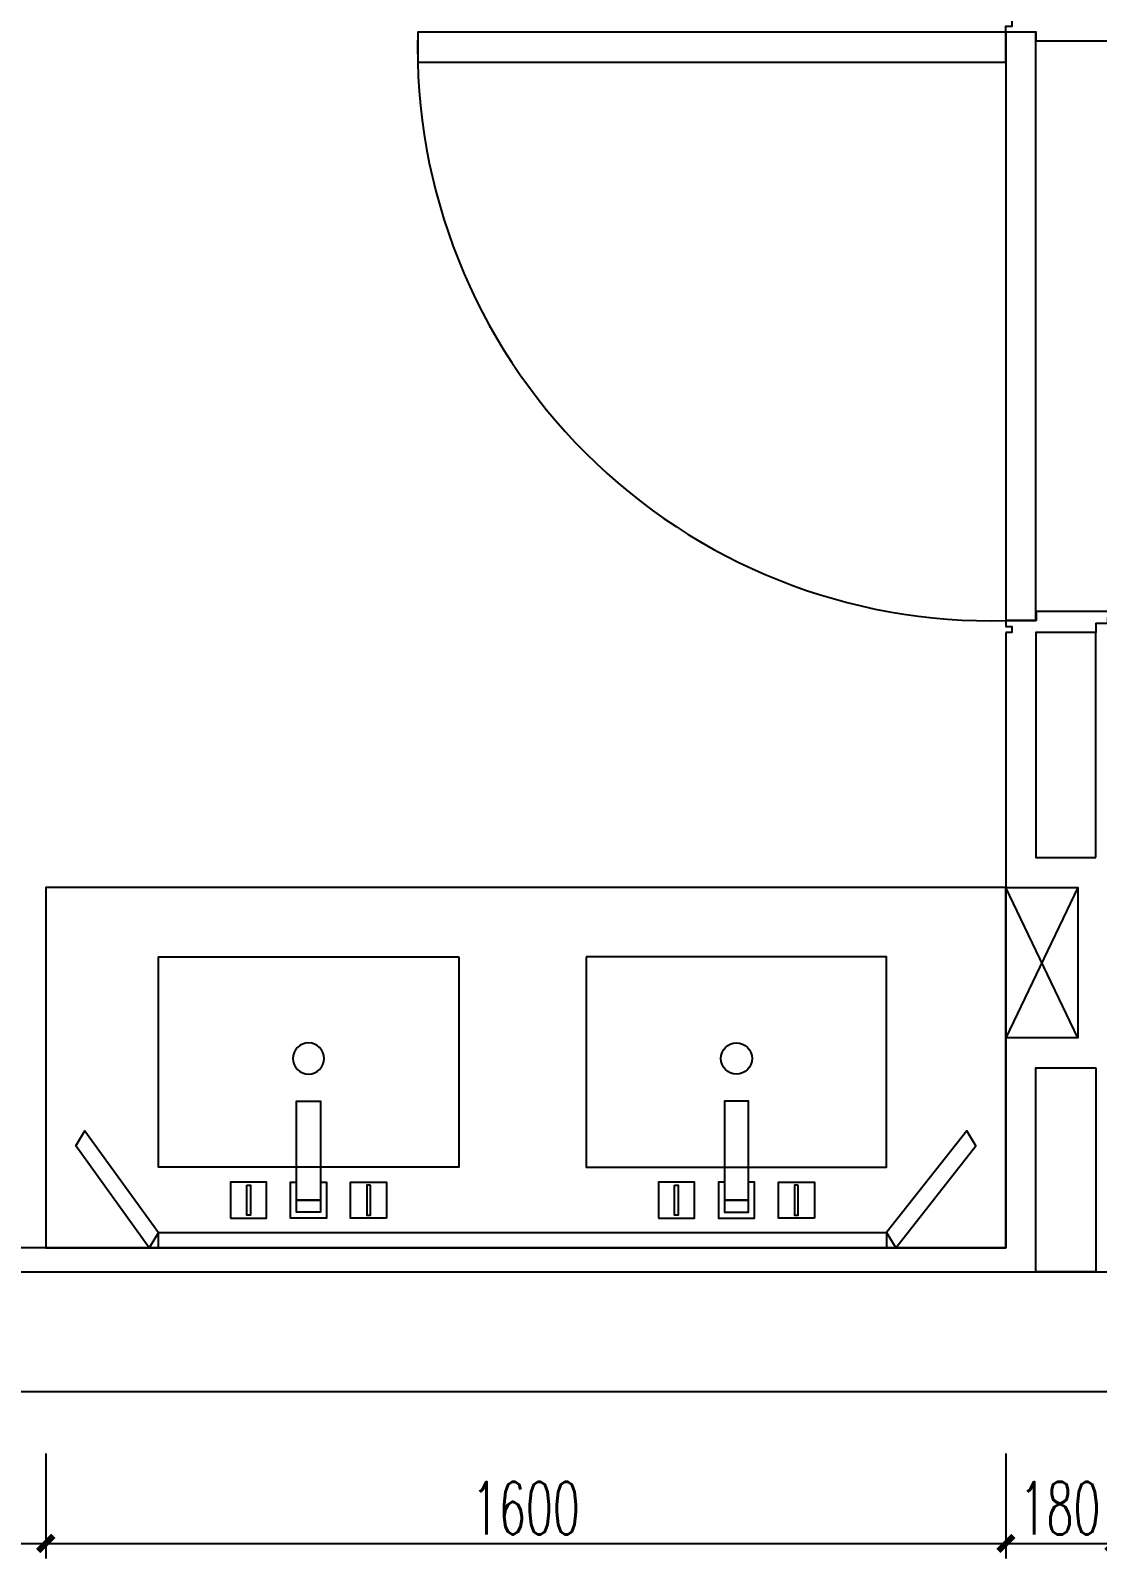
# Model space of a CAD drawing. Header units: inches. Extents: x 24920 to 61775, y 10942 to 38819.
# Drawn here: x 43737 to 45515, y 23689 to 26234 of the extents above; entities that cross this region are included whole.
import ezdxf

# ---------------------------------------------------------------- set-up
doc = ezdxf.new("R2010")
doc.units = ezdxf.units.IN
doc.header["$MEASUREMENT"] = 0
doc.header["$PDMODE"] = 1
for name, color, linetype in [('A-P-CONCRETE', 1, 'Continuous'), ('P-固定家具（悬空）', 30, 'Continuous'), ('P-完成面', 3, 'Continuous'), ('P-洁具及配件（地坪图不显示）', 143, 'Continuous'), ('P-洁具及配件（地坪图显示）', 143, 'Continuous'), ('P-门', 2, 'Continuous'), ('P-门套', 60, 'Continuous')]:
    doc.layers.add(name, color=color, linetype=linetype)
doc.styles.add('DIM', font='simplex.shx', dxfattribs={"width": 0.6, "bigfont": 'extfont.shx'})
doc.dimstyles.new('1比25', dxfattribs={"dimscale": 25, "dimtxt": 3.5, "dimasz": 1, "dimexe": 1, "dimexo": 1, "dimgap": 0.6, "dimtad": 1, "dimdec": 0, "dimrnd": 5, "dimzin": 0, "dimdsep": 46, "dimtxsty": 'DIM', "dimblk": 'ARCHTICK', "dimcen": 0.09, "dimdle": 1, "dimclrd": 1, "dimclre": 1, "dimclrt": 1, "dimadec": 0, "dimazin": 0, "dimtfac": 1, "dimtdec": 0, "dimtix": 1, "dimtmove": 2, "dimatfit": 3, "dimldrblk": '引线箭头（自定义）', "dimfxl": 0, "dimtolj": 1, "dimtzin": 0, "dimarcsym": 0})

# ---------------------------------------------------------------- blocks, each defined once
blk = doc.blocks.new('A$C562544B7')
at = {"layer": 'P-洁具及配件（地坪图显示）', "color": 2, "elevation": 0}
blk.add_lwpolyline([(0, 435.1), (0, 85.1), (500.7, 85.1), (500.7, 435.1)], close=True, dxfattribs=at)
at = {"layer": 'P-洁具及配件（地坪图显示）', "color": 1, "elevation": 0}
for points in [[(230.4, 30), (270.4, 30), (270.4, 195), (230.4, 195)], [(120.4, 0), (180.4, 0), (180.4, 60), (120.4, 60)], [(147.4, 55), (153.4, 55), (153.4, 5), (147.4, 5)], [(380.4, 0), (320.4, 0), (320.4, 60), (380.4, 60)], [(353.4, 55), (347.4, 55), (347.4, 5), (353.4, 5)], [(270.4, 30), (230.4, 30), (230.4, 10), (270.4, 10)]]:
    blk.add_lwpolyline(points, close=True, dxfattribs=at)
at = {"layer": 'P-洁具及配件（地坪图显示）', "color": 1}
blk.add_lwpolyline([(230.4, 60), (220.4, 60), (220.4, 0), (280.4, 0), (280.4, 60), (270.4, 60)], dxfattribs=at)
blk.add_circle((250.4, 266), 26, dxfattribs=at)
blk = doc.blocks.new('_ArchTick')
at = {"color": 0, "linetype": 'ByBlock', "const_width": 0.4}
blk.add_lwpolyline([(-0.5, -0.5), (0.5, 0.5)], dxfattribs=at)
blk = doc.blocks.new('*D906')
at = {"color": 1, "lineweight": -2, "transparency": 16777216}
for p, q in [((43046.5, 23912.9), (43046.5, 23737.9)), ((43996.7, 23912.9), (43996.7, 23737.9)), ((43021.5, 23762.9), (44021.7, 23762.9))]:
    blk.add_line(p, q, dxfattribs=at)
at = {"layer": 'Defpoints', "color": 0, "transparency": 16777216}
for p in [(43046.5, 24255.1), (43996.7, 24255.1), (43996.7, 23762.9)]:
    blk.add_point(p, dxfattribs=at)
at = {"color": 1, "lineweight": -2, "transparency": 16777216, "xscale": 25, "yscale": 25, "zscale": 25, "rotation": 180}
blk.add_blockref('_ArchTick', (43046.5, 23762.9), dxfattribs=at)
at = {"color": 1, "lineweight": -2, "transparency": 16777216, "xscale": 25, "yscale": 25, "zscale": 25}
blk.add_blockref('_ArchTick', (43996.7, 23762.9), dxfattribs=at)
at = {"color": 1, "transparency": 16777216, "insert": (43521.6, 23821.6), "char_height": 87.5, "attachment_point": 5, "style": 'DIM'}
blk.add_mtext('\\A1;950', dxfattribs=at)
blk = doc.blocks.new('引线箭头（自定义）')
at = {"linetype": 'ByBlock', "lineweight": -2}
h = blk.add_hatch(color=8, dxfattribs=at)
h.dxf.hatch_style = 1
h.paths.add_polyline_path([(-1.2, -0.96), (-0.31, 0), (-1.2, 0.96), (-0.91, 1.21), (0, 0), (-0.91, -1.21)])
at = {"color": 0, "linetype": 'ByBlock', "lineweight": -2}
blk.add_line((-0.31, 0), (-4.75, 0), dxfattribs=at)
blk.add_lwpolyline([(-1.2, -0.96), (-0.31, 0), (-1.2, 0.96), (-0.91, 1.21), (0, 0), (-0.91, -1.21)], close=True, dxfattribs=at)
blk = doc.blocks.new('*D907')
at = {"color": 1, "lineweight": -2, "transparency": 16777216}
for p, q in [((43996.7, 23912.9), (43996.7, 23737.9)), ((45596.5, 23912.9), (45596.5, 23737.9)), ((43971.7, 23762.9), (45621.5, 23762.9))]:
    blk.add_line(p, q, dxfattribs=at)
at = {"layer": 'Defpoints', "color": 0, "transparency": 16777216}
for p in [(45596.5, 24855.1), (43996.7, 24255.1), (45596.5, 23762.9)]:
    blk.add_point(p, dxfattribs=at)
at = {"color": 1, "lineweight": -2, "transparency": 16777216, "xscale": 25, "yscale": 25, "zscale": 25, "rotation": 180}
blk.add_blockref('_ArchTick', (43996.7, 23762.9), dxfattribs=at)
at = {"color": 1, "lineweight": -2, "transparency": 16777216, "xscale": 25, "yscale": 25, "zscale": 25}
blk.add_blockref('_ArchTick', (45596.5, 23762.9), dxfattribs=at)
at = {"color": 1, "transparency": 16777216, "insert": (44796.6, 23821.6), "char_height": 87.5, "attachment_point": 5, "style": 'DIM'}
blk.add_mtext('\\A1;1600', dxfattribs=at)
blk = doc.blocks.new('*D908')
at = {"color": 1, "lineweight": -2, "transparency": 16777216}
for p, q in [((45596.5, 23912.9), (45596.5, 23737.9)), ((45776.5, 23912.9), (45776.5, 23737.9)), ((45571.5, 23762.9), (45801.5, 23762.9))]:
    blk.add_line(p, q, dxfattribs=at)
at = {"layer": 'Defpoints', "color": 0, "transparency": 16777216}
for p in [(45776.5, 24869.5), (45596.5, 24855.1), (45776.5, 23762.9)]:
    blk.add_point(p, dxfattribs=at)
at = {"color": 1, "lineweight": -2, "transparency": 16777216, "xscale": 25, "yscale": 25, "zscale": 25, "rotation": 180}
blk.add_blockref('_ArchTick', (45596.5, 23762.9), dxfattribs=at)
at = {"color": 1, "lineweight": -2, "transparency": 16777216, "xscale": 25, "yscale": 25, "zscale": 25}
blk.add_blockref('_ArchTick', (45776.5, 23762.9), dxfattribs=at)
at = {"color": 1, "transparency": 16777216, "insert": (45686.5, 23821.6), "char_height": 87.5, "attachment_point": 5, "style": 'DIM'}
blk.add_mtext('\\A1;180', dxfattribs=at)
blk = doc.blocks.new('age')
at = {"color": 4}
blk.add_line((47511.5, 24015.1), (43046.5, 24015.1), dxfattribs=at)
at = {"layer": 'A-P-CONCRETE', "color": 4}
for points in [[(45746.5, 24905.3), (45746.5, 25280), (45646.6, 25280), (45646.6, 24905.3)], [(45746.5, 24555.1), (45746.5, 24215.1), (45646.6, 24215.1), (45646.6, 24555.1)]]:
    blk.add_lwpolyline(points, close=True, dxfattribs=at)
blk.add_lwpolyline([(43046.5, 24215.1), (47391.5, 24215.1), (47391.5, 24775.1)], dxfattribs=at)
at = {"layer": 'P-固定家具（悬空）'}
for points in [[(44184.3, 24280.8), (44168.8, 24255.1), (44046.7, 24425), (44061.7, 24450), (44184.3, 24280.8)], [(45397.8, 24280.8), (45413.3, 24255.1), (45546.7, 24425), (45531.7, 24450), (45397.8, 24280.8)]]:
    blk.add_lwpolyline(points, dxfattribs=at)
blk.add_lwpolyline([(45397.8, 24280.8), (45397.8, 24255.1), (44184.3, 24255.1), (44184.3, 24280.8)], close=True, dxfattribs=at)
at = {"layer": 'P-完成面', "color": 251}
for p, q in [((45716.6, 24855.3), (45596.6, 24605.1)), ((45716.6, 24605.1), (45596.6, 24855.3))]:
    blk.add_line(p, q, dxfattribs=at)
at = {"layer": 'P-完成面'}
for points in [[(45776.5, 24245.1), (45776.5, 25295), (45746.5, 25295), (45746.5, 25280)], [(45596.5, 25280), (45596.5, 24255.1), (43046.4, 24255.1)], [(45596.6, 24855.3), (45716.6, 24855.3), (45716.6, 24605.1), (45596.6, 24605.1)]]:
    blk.add_lwpolyline(points, dxfattribs=at)
at = {"layer": 'P-洁具及配件（地坪图不显示）', "color": 2}
blk.add_lwpolyline([(45596.6, 24605.1), (45596.6, 24855.1), (43996.7, 24855.1), (43996.7, 24255.1), (45596.7, 24255.1), (45596.7, 24605.1)], dxfattribs=at)
at = {"layer": 'P-门'}
blk.add_lwpolyline([(45596.7, 26280), (44616.7, 26280), (44616.7, 26230), (45596.7, 26230)], close=True, dxfattribs=at)
at = {"layer": 'P-门', "color": 250}
blk.add_lwpolyline([(45646.5, 25300), (45646.5, 26280), (45596.7, 26280), (45596.5, 25300)], close=True, dxfattribs=at)
blk.add_arc((45571, 26254.4), 954.8, 178.4996, 271.5331, dxfattribs=at)
at = {"layer": 'P-门套'}
for points in [[(45776.5, 26285), (45766.5, 26285), (45766.5, 26275), (45776.5, 26275), (45776.5, 26265), (45647.1, 26265), (45647.1, 26280), (45596.7, 26280), (45596.7, 26290), (45607.2, 26290), (45607.2, 26300), (45596.7, 26300)], [(45776.5, 25295), (45766.5, 25295), (45766.5, 25305), (45776.5, 25305), (45776.5, 25315), (45647.1, 25315), (45647.1, 25300), (45596.5, 25300), (45596.5, 25290), (45606.5, 25290), (45606.5, 25280), (45596.5, 25280)]]:
    blk.add_lwpolyline(points, dxfattribs=at)
at = {"layer": 'P-洁具及配件（地坪图不显示）', "xscale": -1}
blk.add_blockref('A$C562544B7', (44685, 24304.5, 0), dxfattribs=at)
at = {"layer": 'P-洁具及配件（地坪图不显示）'}
blk.add_blockref('A$C562544B7', (44897.1, 24304.5, 0), dxfattribs=at)
for base, p1, p2, picture, middle in [((45776.5, 23762.9), (45596.5, 24855.1), (45776.5, 24869.5), '*D908', (45686.5, 23821.6)), ((45596.5, 23762.9), (43996.7, 24255.1), (45596.5, 24855.1), '*D907', (44796.6, 23821.6)), ((43996.7, 23762.9), (43046.5, 24255.1), (43996.7, 24255.1), '*D906', (43521.6, 23821.6))]:
    dim = blk.add_linear_dim(base=base, p1=p1, p2=p2, dimstyle='1比25')
    dim.commit()
    dim.dimension.update_dxf_attribs({"geometry": picture, "text_midpoint": middle})

msp = doc.modelspace()

# ---------------------------------------------------------------- block references
msp.add_blockref('age', (-234, -48.6))

doc.saveas('drawing.dxf')
